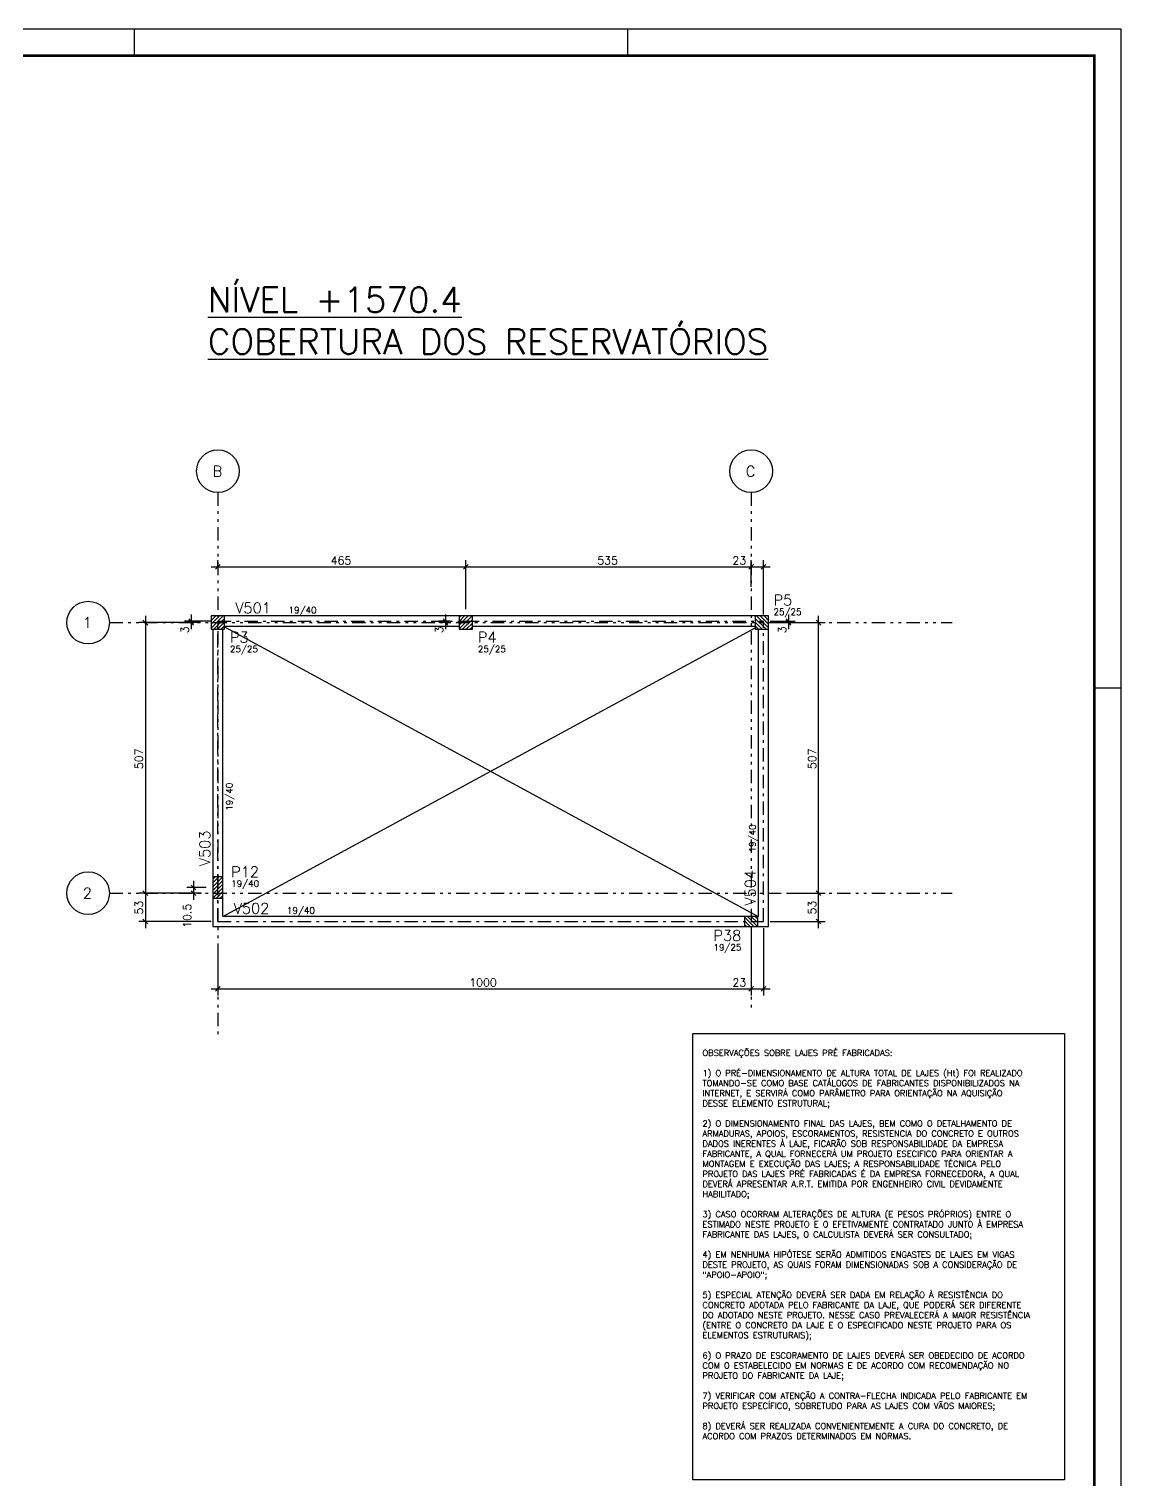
# Model space of a CAD drawing. Extents: x 0 to 119, y 9 to 93.
# Drawn here: x 78.3 to 119.2, y 38.3 to 92.7 of the extents above; entities that cross this region are included whole.
import ezdxf

# ---------------------------------------------------------------- set-up
doc = ezdxf.new("R2010")
doc.units = 0
doc.header["$MEASUREMENT"] = 0
doc.linetypes.add('ESTILO_TQS_0003', pattern=[0.91, 0.5, -0.2, 0.01, -0.2])
doc.linetypes.add('ESTILO_TQS_0004', pattern=[1.12, 0.5, -0.2, 0.01, -0.2, 0.01, -0.2])
doc.layers.get('0').update_dxf_attribs({"linetype": 'CONTINUOUS'})
for name, color, linetype in [('1', 1, 'CONTINUOUS'), ('2', 2, 'CONTINUOUS'), ('3', 3, 'CONTINUOUS'), ('4', 4, 'CONTINUOUS'), ('6', 6, 'CONTINUOUS'), ('7', 7, 'CONTINUOUS'), ('ARQ-FOLHA', 7, 'CONTINUOUS'), ('F', 7, 'CONTINUOUS')]:
    doc.layers.add(name, color=color, linetype=linetype)
doc.styles.get("Standard").update_dxf_attribs({"font": 'ROMANS.SHX'})
doc.styles.add('STYLE1', font='romans.shx')

# ---------------------------------------------------------------- blocks, each defined once
blk = doc.blocks.new('fla0')
at = {"layer": 'ARQ-FOLHA'}
for p, q in [((5101.19, 1431.998), (4982.29, 1431.998)), ((5064.19, 1430.998), (5064.19, 1431.998)), ((5082.69, 1430.998), (5082.69, 1431.998)), ((5101.19, 1347.898), (5101.19, 1431.998)), ((5100.19, 1407.298), (5101.19, 1407.298))]:
    blk.add_line(p, q, dxfattribs=at)
at = {"layer": 'ARQ-FOLHA', "const_width": 0.1}
blk.add_lwpolyline([(5100.19, 1430.998), (4984.79, 1430.998), (4984.79, 1348.898), (5100.19, 1348.898), (5100.19, 1430.998)], dxfattribs=at)

msp = doc.modelspace()

# ---------------------------------------------------------------- linework, layer by layer
at = {"layer": '1', "linetype": 'Continuous'}
for p, q in [((85.114, 72.52), (94.914, 72.52)), ((85.275, 72.432), (85.452, 72.609)), ((85.364, 72.496), (85.364, 72.77)), ((94.414, 72.52), (105.614, 72.52)), ((94.575, 72.432), (94.752, 72.609)), ((94.575, 72.432), (94.752, 72.609)), ((94.664, 70.93), (94.664, 72.77)), ((94.664, 70.93), (94.664, 72.77)), ((105.114, 72.52), (106.074, 72.52)), ((105.275, 72.432), (105.452, 72.609)), ((105.275, 72.432), (105.452, 72.609)), ((105.364, 71.772), (105.364, 72.77)), ((105.364, 71.772), (105.364, 72.77)), ((105.735, 72.432), (105.912, 72.609)), ((105.824, 70.74), (105.824, 72.77)), ((84.36, 70.74), (84.36, 70.18)), ((93.9, 70.74), (93.9, 70.18)), ((106.766, 70.74), (106.766, 70.18)), ((84.711, 70.43), (82.392, 70.43)), ((82.553, 70.519), (82.73, 70.342)), ((82.642, 70.68), (82.642, 60.04)), ((85.114, 70.49), (84.11, 70.49)), ((84.685, 70.43), (84.11, 70.43)), ((84.271, 70.579), (84.448, 70.402)), ((84.271, 70.519), (84.448, 70.342)), ((85.114, 70.229), (85.565, 70.68)), ((85.114, 70.371), (85.423, 70.68)), ((85.114, 70.512), (85.282, 70.68)), ((85.114, 70.654), (85.14, 70.68)), ((85.206, 70.18), (85.614, 70.588)), ((85.347, 70.18), (85.614, 70.446)), ((85.489, 70.18), (85.614, 70.305)), ((94.052, 70.49), (93.65, 70.49)), ((94.028, 70.43), (93.65, 70.43)), ((93.812, 70.579), (93.988, 70.402)), ((93.812, 70.519), (93.988, 70.342)), ((94.414, 70.196), (94.898, 70.68)), ((94.414, 70.337), (94.757, 70.68)), ((94.414, 70.478), (94.616, 70.68)), ((94.414, 70.62), (94.474, 70.68)), ((94.54, 70.18), (94.914, 70.554)), ((94.681, 70.18), (94.914, 70.413)), ((94.823, 70.18), (94.914, 70.271)), ((105.514, 70.591), (105.924, 70.18)), ((105.514, 70.45), (105.783, 70.18)), ((105.514, 70.308), (105.641, 70.18)), ((105.566, 70.68), (106.014, 70.232)), ((105.707, 70.68), (106.014, 70.374)), ((105.848, 70.68), (106.014, 70.515)), ((105.99, 70.68), (106.014, 70.657)), ((106.074, 70.49), (107.016, 70.49)), ((106.172, 70.43), (107.016, 70.43)), ((106.565, 70.43), (108.141, 70.43)), ((106.678, 70.579), (106.855, 70.402)), ((106.678, 70.519), (106.855, 70.342)), ((107.979, 70.342), (107.802, 70.519)), ((107.891, 60.04), (107.891, 70.68)), ((82.553, 60.379), (82.73, 60.202)), ((82.553, 60.379), (82.73, 60.202)), ((82.642, 60.54), (82.642, 58.98)), ((84.924, 60.5), (84.201, 60.5)), ((84.363, 60.589), (84.54, 60.412)), ((84.363, 60.379), (84.54, 60.202)), ((84.451, 60.75), (84.451, 60.04)), ((85.174, 60.531), (85.543, 60.9)), ((85.174, 60.673), (85.401, 60.9)), ((85.174, 60.814), (85.26, 60.9)), ((85.174, 60.39), (85.554, 60.77)), ((85.174, 60.248), (85.554, 60.628)), ((85.174, 60.107), (85.554, 60.487)), ((107.979, 60.202), (107.802, 60.379)), ((107.979, 60.202), (107.802, 60.379)), ((107.891, 58.98), (107.891, 60.54)), ((84.656, 60.29), (82.392, 60.29)), ((84.387, 60.29), (82.392, 60.29)), ((84.745, 60.29), (84.201, 60.29)), ((85.308, 60.1), (85.554, 60.346)), ((85.45, 60.1), (85.554, 60.204)), ((106.744, 60.29), (108.141, 60.29)), ((106.806, 60.29), (108.141, 60.29)), ((82.553, 59.319), (82.73, 59.142)), ((105.114, 59.394), (105.468, 59.04)), ((105.229, 59.42), (105.609, 59.04)), ((105.37, 59.42), (105.614, 59.177)), ((105.512, 59.42), (105.614, 59.319)), ((107.979, 59.142), (107.802, 59.319)), ((85.114, 59.23), (82.392, 59.23)), ((105.114, 59.253), (105.326, 59.04)), ((105.114, 59.112), (105.185, 59.04)), ((105.364, 58.98), (105.364, 56.45)), ((105.824, 58.98), (105.824, 56.45)), ((106.074, 59.23), (108.141, 59.23)), ((85.364, 58.241), (85.364, 56.45)), ((105.364, 58.105), (105.364, 56.45)), ((85.114, 56.7), (105.614, 56.7)), ((85.275, 56.612), (85.452, 56.788)), ((105.114, 56.7), (106.074, 56.7)), ((105.275, 56.612), (105.452, 56.788)), ((105.275, 56.612), (105.452, 56.788)), ((105.735, 56.612), (105.912, 56.788))]:
    msp.add_line(p, q, dxfattribs=at)
msp.add_lwpolyline([(103.183, 55.028), (117.123, 55.028), (117.123, 38.299), (103.183, 38.299)], close=True, dxfattribs=at)
at = {"layer": '2', "linetype": 'ESTILO_TQS_0003'}
for p, q in [((85.364, 60.5), (85.364, 70.49)), ((85.364, 70.49), (94.664, 70.49)), ((94.664, 70.49), (105.824, 70.49)), ((105.824, 59.23), (105.824, 70.49)), ((85.364, 59.23), (85.364, 60.5)), ((85.364, 59.23), (105.364, 59.23)), ((105.364, 59.23), (105.824, 59.23))]:
    msp.add_line(p, q, dxfattribs=at)
at = {"layer": '2', "linetype": 'Continuous'}
for p, q in [((85.364, 70.43), (85.364, 70.43)), ((85.554, 59.42), (105.514, 70.235)), ((85.614, 70.268), (105.634, 59.42)), ((94.664, 70.43), (94.664, 70.43)), ((105.764, 70.43), (105.764, 70.43)), ((85.364, 60.5), (85.364, 60.5)), ((105.364, 59.23), (105.364, 59.23))]:
    msp.add_line(p, q, dxfattribs=at)
at = {"layer": '3', "linetype": 'Continuous'}
for p, q in [((85.364, 72.246), (85.364, 72.246)), ((105.364, 71.522), (105.364, 71.522)), ((105.364, 71.522), (105.364, 71.522)), ((84.935, 70.43), (84.935, 70.43)), ((84.961, 70.43), (84.961, 70.43)), ((85.364, 70.49), (85.364, 70.49)), ((94.278, 70.43), (94.278, 70.43)), ((94.302, 70.49), (94.302, 70.49)), ((94.664, 70.68), (94.664, 70.68)), ((94.664, 70.68), (94.664, 70.68)), ((105.824, 70.49), (105.824, 70.49)), ((105.824, 70.49), (105.824, 70.49)), ((105.922, 70.43), (105.922, 70.43)), ((106.315, 70.43), (106.315, 70.43)), ((85.174, 60.5), (85.174, 60.5)), ((84.637, 60.29), (84.637, 60.29)), ((84.906, 60.29), (84.906, 60.29)), ((84.995, 60.29), (84.995, 60.29)), ((106.494, 60.29), (106.494, 60.29)), ((106.556, 60.29), (106.556, 60.29)), ((85.364, 59.23), (85.364, 59.23)), ((105.364, 59.23), (105.364, 59.23)), ((105.824, 59.23), (105.824, 59.23)), ((105.824, 59.23), (105.824, 59.23)), ((85.364, 58.491), (85.364, 58.491)), ((105.364, 58.355), (105.364, 58.355))]:
    msp.add_line(p, q, dxfattribs=at)
for points in [[(85.174, 70.18), (85.174, 60.9)], [(85.554, 60.9), (85.554, 70.18)], [(94.414, 70.68), (85.614, 70.68)], [(85.614, 70.3), (94.414, 70.3)], [(105.514, 70.68), (94.914, 70.68)], [(94.914, 70.3), (105.514, 70.3)], [(105.634, 70.18), (105.634, 59.42)], [(106.014, 59.04), (106.014, 70.18)], [(85.174, 60.1), (85.174, 59.04)], [(85.554, 59.42), (85.554, 60.1)], [(105.114, 59.42), (85.554, 59.42)], [(105.634, 59.42), (105.614, 59.42)], [(85.174, 59.04), (105.114, 59.04)], [(105.614, 59.04), (106.014, 59.04)]]:
    msp.add_lwpolyline(points, dxfattribs=at)
at = {"layer": '4', "linetype": 'ESTILO_TQS_0004'}
for p, q in [((85.364, 75.307), (85.364, 54.817)), ((105.364, 75.307), (105.364, 55.812)), ((81.295, 70.43), (112.906, 70.43)), ((81.295, 60.29), (112.906, 60.29))]:
    msp.add_line(p, q, dxfattribs=at)
at = {"layer": '4', "linetype": 'Continuous'}
for centre in [(85.364, 76.107), (105.364, 76.107), (80.495, 70.43), (80.495, 60.29)]:
    msp.add_circle(centre, 0.8, dxfattribs=at)
at = {"layer": '6', "linetype": 'Continuous'}
for points in [[(85.114, 70.18), (85.614, 70.18), (85.614, 70.68), (85.114, 70.68), (85.114, 70.18)], [(94.414, 70.18), (94.914, 70.18), (94.914, 70.68), (94.414, 70.68), (94.414, 70.18)], [(106.014, 70.18), (106.014, 70.68), (105.514, 70.68), (105.514, 70.18), (106.014, 70.18)], [(85.174, 60.1), (85.554, 60.1), (85.554, 60.9), (85.174, 60.9), (85.174, 60.1)], [(105.614, 59.04), (105.614, 59.42), (105.114, 59.42), (105.114, 59.04), (105.614, 59.04)]]:
    msp.add_lwpolyline(points, dxfattribs=at)

# ---------------------------------------------------------------- block references
msp.add_blockref('fla0', (-4981.952, -1339.314))

# ---------------------------------------------------------------- texts
at = {"layer": '3', "linetype": 'Continuous'}
for s, p in [('465', (89.594, 72.61)), ('535', (99.594, 72.61)), ('23', (104.664, 72.61)), ('1000', (94.794, 56.79)), ('23', (104.664, 56.79))]:
    msp.add_text(s, height=0.3, dxfattribs=at).set_placement(p)
for s, p in [('3', (84.27, 70.03)), ('3', (93.81, 70.03)), ('3', (106.676, 70.03)), ('507', (82.552, 64.94)), ('507', (107.801, 64.94)), ('53', (82.552, 59.49)), ('10.5', (84.361, 58.99)), ('53', (107.801, 59.49))]:
    msp.add_text(s, height=0.3, rotation=90, dxfattribs=at).set_placement(p)
at = {"layer": '4', "linetype": 'Continuous'}
for s, p in [('B', (85.164, 75.907)), ('C', (105.164, 75.907)), ('1', (80.295, 70.23)), ('2', (80.295, 60.09))]:
    msp.add_text(s, height=0.4, dxfattribs=at).set_placement(p)
at = {"layer": '4', "linetype": 'Continuous', "insert": (84.987, 83.006), "char_height": 0.94142, "attachment_point": 1}
msp.add_mtext_dynamic_manual_height_columns('{\\LNÍVEL +1570.4\\PCOBERTURA DOS RESERVATÓRIOS}', width=35.13079, gutter_width=4.707, heights=[0], dxfattribs=at)
at = {"layer": '6', "linetype": 'Continuous'}
for s, p in [('P5', (106.204, 71.077)), ('V501', (86.014, 70.78)), ('P3', (85.814, 69.68)), ('P4', (95.114, 69.68)), ('P12', (85.861, 60.889)), ('V502', (85.954, 59.52)), ('P38', (103.95, 58.497))]:
    msp.add_text(s, height=0.4, dxfattribs=at).set_placement(p)
for s, p in [('V503', (85.074, 61.3)), ('V504', (105.534, 59.82))]:
    msp.add_text(s, height=0.4, rotation=90, dxfattribs=at).set_placement(p)
at = {"layer": '7', "linetype": 'Continuous'}
for s, p in [('19/40', (88.014, 70.78)), ('25/25', (106.204, 70.717)), ('25/25', (85.814, 69.32)), ('25/25', (95.114, 69.32)), ('19/40', (85.861, 60.529)), ('19/40', (87.954, 59.52)), ('19/25', (103.95, 58.137))]:
    msp.add_text(s, height=0.24, dxfattribs=at).set_placement(p)
for p in [(85.911, 63.382), (105.534, 61.82)]:
    msp.add_text('19/40', height=0.24, rotation=90, dxfattribs=at).set_placement(p)
at = {"layer": 'F', "insert": (103.54, 54.415), "char_height": 0.2268, "width": 13.39493, "attachment_point": 1, "style": 'STYLE1'}
msp.add_mtext('OBSERVAÇÕES SOBRE LAJES PRÉ FABRICADAS:\\P\\P1) O PRÉ-DIMENSIONAMENTO DE ALTURA TOTAL DE LAJES (Ht) FOI REALIZADO TOMANDO-SE COMO BASE CATÁLOGOS DE FABRICANTES DISPONIBILIZADOS NA INTERNET, E SERVIRÁ COMO PARÂMETRO PARA ORIENTAÇÃO NA AQUISIÇÃO DESSE ELEMENTO ESTRUTURAL;\\P\\P2) O DIMENSIONAMENTO FINAL DAS LAJES, BEM COMO O DETALHAMENTO DE ARMADURAS, APOIOS, ESCORAMENTOS, RESISTENCIA DO CONCRETO E OUTROS DADOS INERENTES À LAJE, FICARÃO SOB RESPONSABILIDADE DA EMPRESA FABRICANTE, A QUAL FORNECERÁ UM PROJETO ESECIFICO PARA ORIENTAR A MONTAGEM E EXECUÇÃO DAS LAJES; A RESPONSABILIDADE TÉCNICA PELO PROJETO DAS LAJES PRÉ FABRICADAS É DA EMPRESA FORNECEDORA, A QUAL DEVERÁ APRESENTAR A.R.T. EMITIDA POR ENGENHEIRO CIVIL DEVIDAMENTE HABILITADO;\\P\\P3) CASO OCORRAM ALTERAÇÕES DE ALTURA (E PESOS PRÓPRIOS) ENTRE O ESTIMADO NESTE PROJETO E O EFETIVAMENTE CONTRATADO JUNTO À EMPRESA FABRICANTE DAS LAJES, O CALCULISTA DEVERÁ SER CONSULTADO;\\P\\P4) EM NENHUMA HIPÓTESE SERÃO ADMITIDOS ENGASTES DE LAJES EM VIGAS DESTE PROJETO, AS QUAIS FORAM DIMENSIONADAS SOB A CONSIDERAÇÃO DE "APOIO-APOIO";\\P\\P5) ESPECIAL ATENÇÃO DEVERÁ SER DADA EM RELAÇÃO À RESISTÊNCIA DO CONCRETO ADOTADA PELO FABRICANTE DA LAJE, QUE PODERÁ SER DIFERENTE DO ADOTADO NESTE PROJETO. NESSE CASO PREVALECERÁ A MAIOR RESISTÊNCIA (ENTRE O CONCRETO DA LAJE E O ESPECIFICADO NESTE PROJETO PARA OS ELEMENTOS ESTRUTURAIS);\\P\\P6) O PRAZO DE ESCORAMENTO DE LAJES DEVERÁ SER OBEDECIDO DE ACORDO COM O ESTABELECIDO EM NORMAS E DE ACORDO COM RECOMENDAÇÃO NO PROJETO DO FABRICANTE DA LAJE;\\P\\P7) VERIFICAR COM ATENÇÃO A CONTRA-FLECHA INDICADA PELO FABRICANTE EM PROJETO ESPECÍFICO, SOBRETUDO PARA AS LAJES COM VÃOS MAIORES;\\P\\P8) DEVERÁ SER REALIZADA CONVENIENTEMENTE A CURA DO CONCRETO, DE ACORDO COM PRAZOS DETERMINADOS EM NORMAS.\\P ', dxfattribs=at)

doc.saveas('drawing.dxf')
